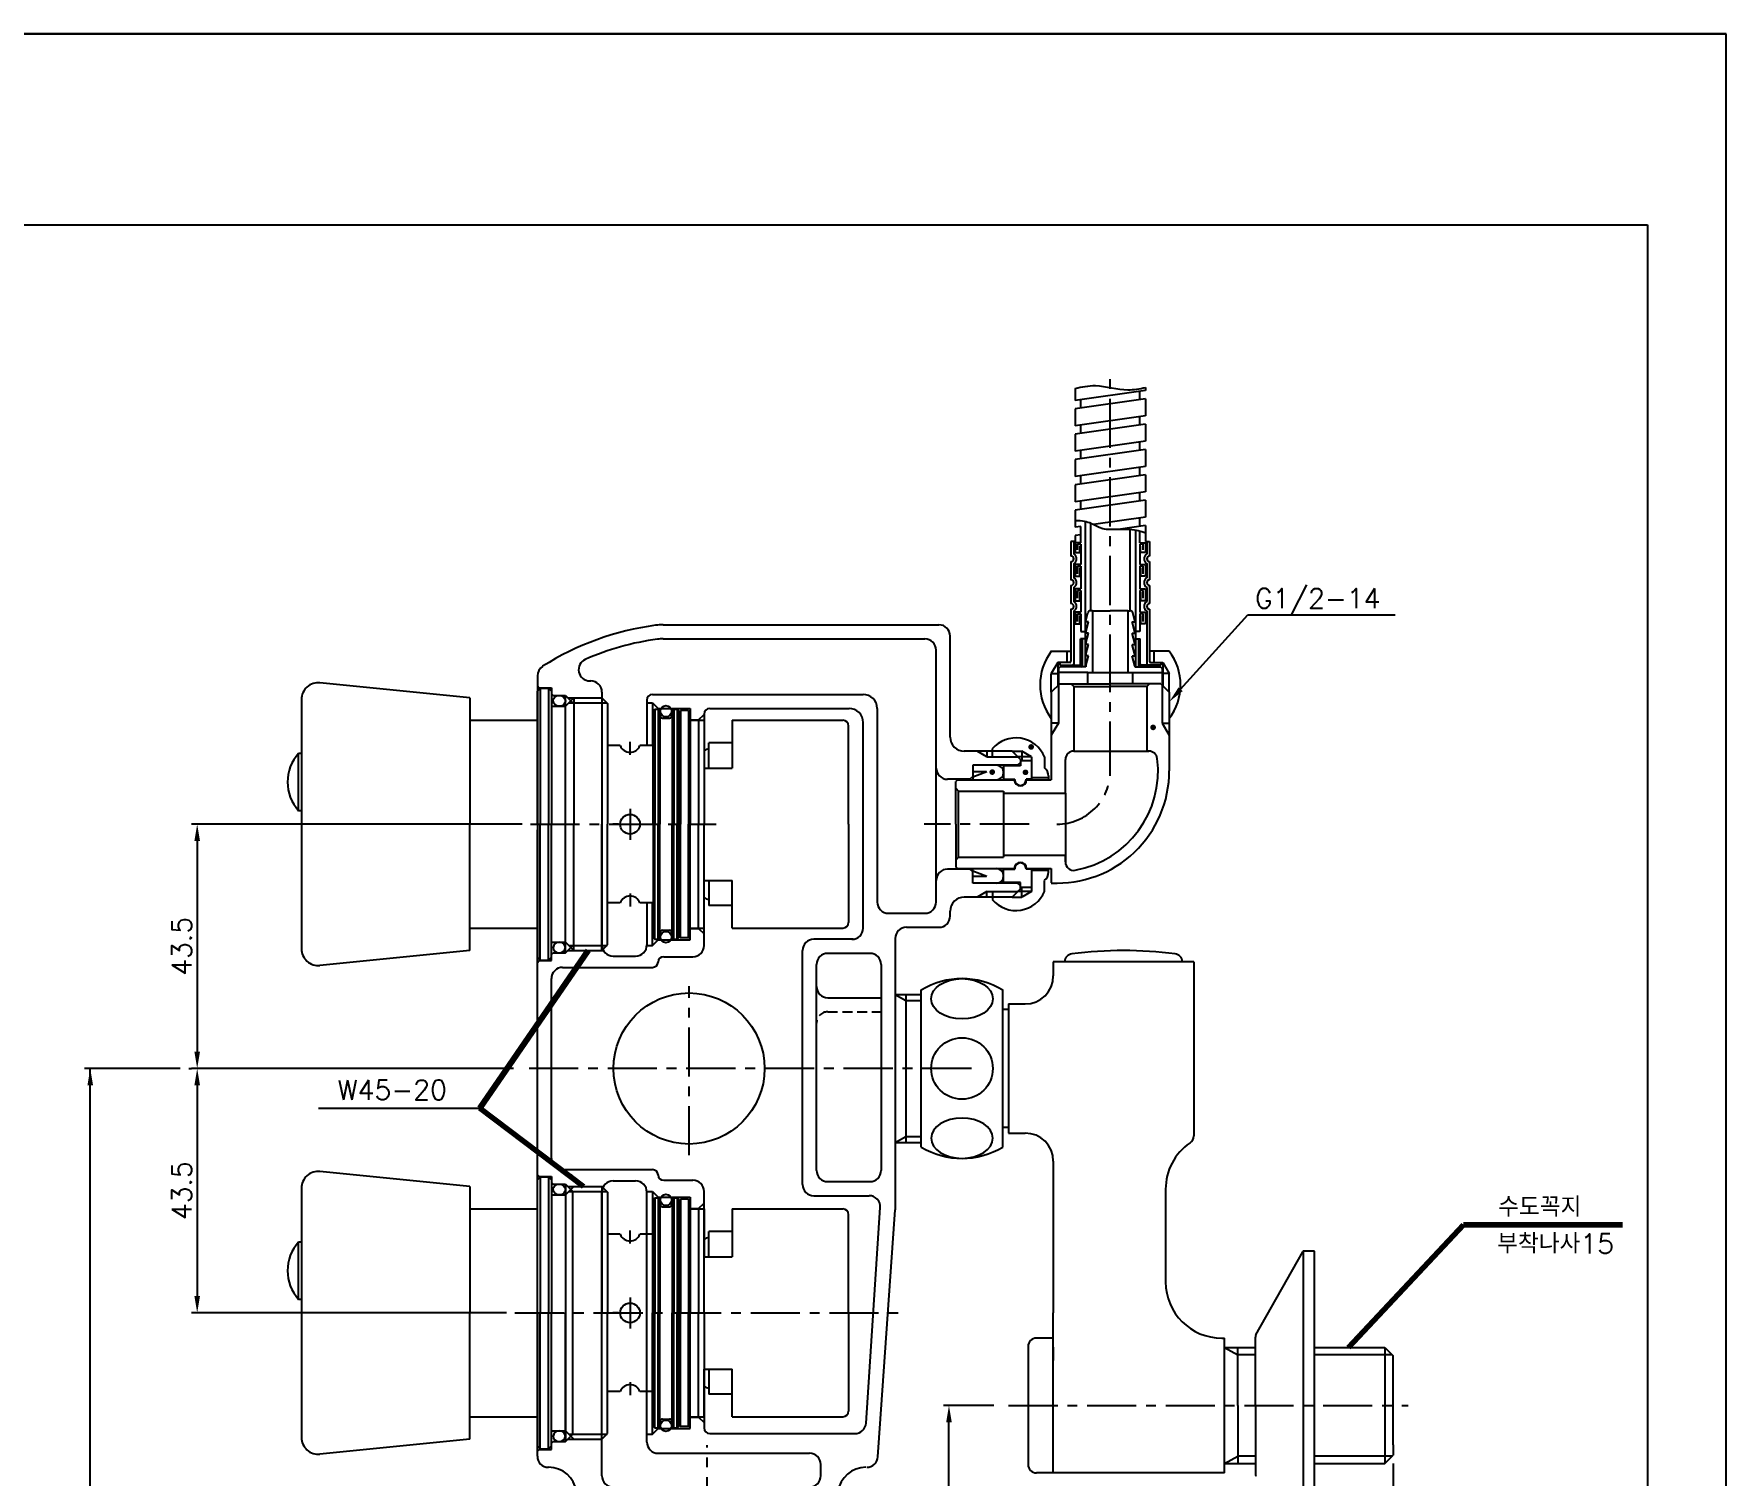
# Model space of a CAD drawing. Extents: x 7099 to 7693, y -10746 to -10326.
# Drawn here: x 7391.9 to 7693.2, y -10582.7 to -10325.9 of the extents above; entities that cross this region are included whole.
import ezdxf

# ---------------------------------------------------------------- set-up
doc = ezdxf.new("R2010")
doc.units = 0
doc.header["$LTSCALE"] = 7
doc.header["$MEASUREMENT"] = 0
doc.linetypes.add('CENTER', pattern=[2, 1.25, -0.25, 0.25, -0.25])
doc.linetypes.add('HIDDEN', pattern=[0.375, 0.25, -0.125])
doc.layers.get('0').update_dxf_attribs({"color": 2, "linetype": 'CONTINUOUS'})
doc.layers.get('Defpoints').update_dxf_attribs({"linetype": 'CONTINUOUS'})
for name, color, linetype in [('CL', 2, 'CENTER'), ('D', 2, 'CONTINUOUS'), ('DWG', 7, 'CONTINUOUS'), ('HIDDEN', 3, 'HIDDEN')]:
    doc.layers.add(name, color=color, linetype=linetype)
doc.styles.add('GHS', font='romans', dxfattribs={"bigfont": 'ghs'})
doc.dimstyles.new('STANDARD$7', dxfattribs={"dimtxt": 3.5, "dimasz": 3, "dimexe": 1, "dimexo": 0.0625, "dimgap": 1, "dimtad": 1, "dimdec": 4, "dimzin": 0, "dimdsep": 46, "dimtxsty": 'GHS', "dimcen": 1, "dimclrt": 2, "dimadec": 0, "dimazin": 0, "dimtfac": 1, "dimtdec": 4, "dimtofl": 0, "dimtmove": 0, "dimatfit": 3, "dimfxl": 0, "dimtolj": 1, "dimtzin": 0, "dimarcsym": 0})

# ---------------------------------------------------------------- blocks, each defined once
blk = doc.blocks.new('*X1')
at = {"color": 0}
for p, q in [((121.42, 163.85), (122.53, 164.96)), ((124.05, 164.36), (124.65, 164.96)), ((126.17, 164.36), (126.77, 164.96)), ((128.29, 164.36), (128.42, 164.49)), ((121.42, 161.73), (122.02, 162.33)), ((121.42, 159.61), (122.02, 160.21)), ((121.42, 157.49), (122.02, 158.09)), ((121.42, 155.37), (122.02, 155.97))]:
    blk.add_line(p, q, dxfattribs=at)
blk = doc.blocks.new('*X0')
at = {"color": 0}
for p, q in [((94.42, 164.43), (94.95, 164.96)), ((96.47, 164.36), (97.07, 164.96)), ((98.59, 164.36), (99.19, 164.96)), ((100.65, 164.29), (101.25, 164.89)), ((100.82, 162.34), (101.42, 162.94)), ((100.82, 160.22), (101.42, 160.82)), ((100.82, 158.1), (101.42, 158.7)), ((100.82, 155.98), (101.42, 156.58))]:
    blk.add_line(p, q, dxfattribs=at)

msp = doc.modelspace()

# ---------------------------------------------------------------- linework, layer by layer
for p, q in [((7693.17, -10325.93), (7099.17, -10325.93)), ((7099.17, -10325.93), (7693.17, -10325.93)), ((7693.17, -10745.93), (7693.17, -10325.93))]:
    msp.add_line(p, q)
at = {"color": 4}
for p, q in [((7130.17, -10359.93), (7679.17, -10359.93)), ((7679.17, -10359.93), (7679.17, -10734.93))]:
    msp.add_line(p, q, dxfattribs=at)
for centre, start, end in [((7576.83, -10438.14), 270, 0), ((7590.23, -10438.14), 180, 270)]:
    msp.add_arc(centre, 0.2, start, end)
msp.add_open_spline([(7577.28, -10389.08), (7578.47, -10388.76), (7581.57, -10388.19), (7585.8, -10389.65), (7588.74, -10389.14), (7589.78, -10388.87)], degree=3, knots=[2.175877, 2.175877, 2.175877, 2.175877, 5.836212, 11.657708, 14.852483, 14.852483, 14.852483, 14.852483])
at = {"layer": 'CL'}
for p, q in [((7583.53, -10441.64), (7583.53, -10385.85)), ((7583.53, -10457.14), (7583.53, -10441.64)), ((7498.03, -10454.27), (7498.03, -10452)), ((7561.53, -10454.64), (7567.03, -10454.64)), ((7480.31, -10466.64), (7513.38, -10466.64)), ((7569.08, -10466.64), (7550.39, -10466.64)), ((7498.03, -10479.01), (7498.03, -10481.28)), ((7561.53, -10478.64), (7567.03, -10478.64)), ((7508.53, -10525.58), (7508.53, -10495.47)), ((7558.8, -10510.14), (7478.8, -10510.14)), ((7498.03, -10541.27), (7498.03, -10539)), ((7477.53, -10553.64), (7546.63, -10553.64)), ((7498.03, -10566.01), (7498.03, -10568.28)), ((7565.41, -10570.14), (7636.58, -10570.14)), ((7511.78, -10619.64), (7511.78, -10577.17))]:
    msp.add_line(p, q, dxfattribs=at)
msp.add_arc((7574.03, -10457.14), 9.5, 270, 0, dxfattribs=at)
at = {"layer": 'D'}
for p, q in [((7578.28, -10416.58), (7578.28, -10415.11)), ((7588.78, -10416.58), (7588.78, -10414.51)), ((7589.78, -10413.49), (7589.78, -10416.34)), ((7576.53, -10416.34), (7576.53, -10418.9)), ((7577.28, -10416.34), (7576.53, -10416.34)), ((7577.03, -10416.34), (7577.03, -10418.53)), ((7577.27, -10416.58), (7577.27, -10418.27)), ((7578.28, -10416.58), (7577.27, -10416.58)), ((7577.28, -10415.25), (7577.28, -10416.34)), ((7577.7, -10416.79), (7578.28, -10416.79)), ((7577.7, -10417.79), (7577.7, -10416.79)), ((7578.13, -10418.27), (7578.13, -10417.13)), ((7578.28, -10416.79), (7578.28, -10420.41)), ((7588.78, -10416.58), (7589.79, -10416.58)), ((7588.78, -10416.79), (7588.78, -10420.41)), ((7589.36, -10416.79), (7588.78, -10416.79)), ((7588.93, -10418.27), (7588.93, -10417.13)), ((7589.36, -10417.79), (7589.36, -10416.79)), ((7589.78, -10416.34), (7590.53, -10416.34)), ((7589.79, -10416.58), (7589.79, -10418.27)), ((7590.03, -10416.34), (7590.03, -10418.53)), ((7590.53, -10416.34), (7590.53, -10418.9)), ((7576.53, -10419.9), (7576.53, -10423.13)), ((7577.03, -10420.26), (7577.03, -10422.76)), ((7577.27, -10418.27), (7578.13, -10418.27)), ((7577.27, -10420.41), (7577.27, -10422.5)), ((7578.28, -10420.41), (7577.27, -10420.41)), ((7577.67, -10422.07), (7577.67, -10420.69)), ((7577.67, -10420.69), (7578.28, -10420.69)), ((7578.08, -10422.5), (7578.08, -10421)), ((7578.28, -10420.69), (7578.28, -10424.76)), ((7588.78, -10420.41), (7589.79, -10420.41)), ((7589.38, -10420.69), (7588.78, -10420.69)), ((7588.78, -10420.69), (7588.78, -10424.76)), ((7589.79, -10418.27), (7588.93, -10418.27)), ((7588.98, -10422.5), (7588.98, -10421)), ((7589.38, -10422.07), (7589.38, -10420.69)), ((7589.79, -10420.41), (7589.79, -10422.5)), ((7590.03, -10420.26), (7590.03, -10422.76)), ((7590.53, -10419.9), (7590.53, -10423.13)), ((7576.53, -10424.13), (7576.53, -10427.36)), ((7577.27, -10422.5), (7578.08, -10422.5)), ((7589.79, -10422.5), (7588.98, -10422.5)), ((7590.53, -10424.13), (7590.53, -10427.36)), ((7577.03, -10424.49), (7577.03, -10427)), ((7578.28, -10424.76), (7577.27, -10424.76)), ((7577.27, -10424.76), (7577.27, -10426.85)), ((7577.27, -10426.85), (7578.08, -10426.85)), ((7577.67, -10426.43), (7577.67, -10425.05)), ((7577.67, -10425.05), (7578.28, -10425.05)), ((7578.08, -10426.85), (7578.08, -10425.36)), ((7578.28, -10425.05), (7578.28, -10428.89)), ((7588.78, -10424.76), (7589.79, -10424.76)), ((7589.38, -10425.05), (7588.78, -10425.05)), ((7588.78, -10425.05), (7588.78, -10428.89)), ((7588.98, -10426.85), (7588.98, -10425.36)), ((7589.79, -10426.85), (7588.98, -10426.85)), ((7589.38, -10426.43), (7589.38, -10425.05)), ((7589.79, -10424.76), (7589.79, -10426.85)), ((7590.03, -10424.49), (7590.03, -10427)), ((7576.53, -10428.36), (7576.53, -10437.64)), ((7577.03, -10428.73), (7577.03, -10438.14)), ((7577.27, -10428.89), (7577.27, -10430.98)), ((7578.28, -10428.89), (7577.27, -10428.89)), ((7577.67, -10429.18), (7578.28, -10429.18)), ((7577.67, -10430.56), (7577.67, -10429.18)), ((7578.08, -10430.98), (7578.08, -10429.49)), ((7578.28, -10429.18), (7578.28, -10432.34)), ((7588.78, -10428.89), (7589.79, -10428.89)), ((7589.38, -10429.18), (7588.78, -10429.18)), ((7588.78, -10429.18), (7588.78, -10432.34)), ((7588.98, -10430.98), (7588.98, -10429.49)), ((7589.38, -10430.56), (7589.38, -10429.18)), ((7589.79, -10428.89), (7589.79, -10430.98)), ((7590.03, -10428.73), (7590.03, -10438.14)), ((7590.53, -10428.36), (7590.53, -10437.64)), ((7596.04, -10442.62), (7607.99, -10429.37)), ((7607.99, -10429.37), (7634.24, -10429.37)), ((7577.27, -10430.98), (7578.08, -10430.98)), ((7574.18, -10437.84), (7573.03, -10439.83)), ((7592.88, -10437.84), (7594.03, -10439.83)), ((7573.03, -10443.14), (7573.03, -10439.83)), ((7574.28, -10441.89), (7574.28, -10448.64)), ((7592.78, -10441.89), (7592.78, -10448.64)), ((7594.03, -10443.14), (7594.03, -10439.83)), ((7486.93, -10444.14), (7493.03, -10444.14)), ((7487.13, -10445.04), (7493.93, -10445.04)), ((7574.28, -10448.64), (7573.03, -10450.8)), ((7592.78, -10448.64), (7594.03, -10450.8)), ((7561.53, -10454.64), (7559.8, -10453.64)), ((7566.03, -10453.64), (7567.8, -10453.64)), ((7569.53, -10454.64), (7567.8, -10453.64)), ((7498.03, -10463.89), (7498.03, -10469.45)), ((7478.81, -10466.64), (7419.97, -10466.64)), ((7495.98, -10466.64), (7494.98, -10466.64)), ((7420.97, -10469.64), (7420.97, -10507.14)), ((7561.53, -10478.64), (7559.8, -10479.64)), ((7566.03, -10479.64), (7567.8, -10479.64)), ((7569.53, -10478.64), (7567.8, -10479.64)), ((7486.93, -10489.14), (7493.3, -10489.14)), ((7487.13, -10488.24), (7493.93, -10488.24)), ((7545.23, -10496.94), (7547.13, -10498.04)), ((7547.13, -10498.04), (7549.88, -10498.04)), ((7417.97, -10510.14), (7400.93, -10510.14)), ((7401.93, -10652.64), (7401.93, -10510.14)), ((7419.47, -10510.14), (7419.97, -10510.14)), ((7477.3, -10510.14), (7419.97, -10510.14)), ((7420.97, -10513.14), (7420.97, -10550.64)), ((7442.55, -10517.18), (7471.27, -10517.18)), ((7545.23, -10523.34), (7547.13, -10522.24)), ((7547.13, -10522.24), (7549.88, -10522.24)), ((7486.93, -10531.14), (7493.3, -10531.14)), ((7487.13, -10532.04), (7493.93, -10532.04)), ((7476.03, -10553.64), (7419.97, -10553.64)), ((7495.98, -10553.64), (7494.98, -10553.64)), ((7498.03, -10550.89), (7498.03, -10556.45)), ((7603.88, -10559.79), (7606.22, -10561.14)), ((7609.38, -10561.14), (7606.22, -10561.14)), ((7633.73, -10561.14), (7619.88, -10561.14)), ((7486.93, -10576.14), (7493.03, -10576.14)), ((7487.13, -10575.24), (7493.93, -10575.24)), ((7603.88, -10580.49), (7606.22, -10579.14)), ((7609.38, -10579.14), (7606.22, -10579.14)), ((7633.73, -10579.14), (7619.88, -10579.14)), ((7633.88, -10580.49), (7633.88, -10664.87))]:
    msp.add_line(p, q, dxfattribs=at)
at = {"layer": 'D', "color": 7}
for p, q in [((7510.23, -10448.09), (7510.23, -10466.64)), ((7510.23, -10485.19), (7510.23, -10466.64)), ((7510.23, -10535.09), (7510.23, -10553.64)), ((7510.23, -10572.19), (7510.23, -10553.64))]:
    msp.add_line(p, q, dxfattribs=at)
at = {"layer": 'D', "color": 0}
msp.add_line((7564.38, -10524.12), (7564.38, -10496.16), dxfattribs=at)
at = {"layer": 'D', "ltscale": 12}
for p, q in [((7562.82, -10570.14), (7553.81, -10570.14)), ((7554.81, -10585.41), (7554.81, -10573.14))]:
    msp.add_line(p, q, dxfattribs=at)
at = {"layer": 'D'}
msp.add_lwpolyline([(7589.78, -10414.81), (7589.78, -10414.81), (7589.48, -10414.73), (7589.15, -10414.61), (7588.83, -10414.52), (7588.51, -10414.43), (7588.18, -10414.34), (7587.83, -10414.28), (7587.44, -10414.25), (7587.09, -10414.2), (7586.73, -10414.17), (7584.34, -10414.17), (7584.02, -10414.2), (7583.25, -10414.2), (7582.86, -10414.17), (7582.51, -10414.11), (7582.18, -10414.05), (7581.53, -10413.81), (7581.21, -10413.64), (7580.85, -10413.48), (7580.5, -10413.31), (7580.2, -10413.16), (7579.88, -10413.01), (7579.55, -10412.92), (7579.23, -10412.84), (7578.93, -10412.75), (7578.58, -10412.69), (7578.19, -10412.66), (7577.34, -10412.66), (7577.28, -10412.65)], dxfattribs=at)
at = {"layer": 'D', "const_width": 0.5}
for points in [[(7590.9, -10449.41, 1), (7591.4, -10449.41, 1)], [(7569.19, -10452.89, 1), (7569.69, -10452.89, 1)], [(7562.26, -10457.37, 1), (7562.76, -10457.37, 1)], [(7568.18, -10457.41, 1), (7568.68, -10457.41, 1)]]:
    msp.add_lwpolyline(points, format="xyb", close=True, dxfattribs=at)
at = {"layer": 'D'}
for centre, radius, start, end in [((7576.53, -10419.4), 0.5, 270, 90), ((7576.53, -10419.4), 1, 300, 60), ((7590.53, -10419.4), 1, 120, 240), ((7590.53, -10419.4), 0.5, 90, 270), ((7576.53, -10423.63), 0.5, 270, 90), ((7576.53, -10423.63), 1, 300, 60), ((7590.53, -10423.63), 1, 120, 240), ((7590.53, -10423.63), 0.5, 90, 270), ((7576.53, -10427.86), 1, 300, 60), ((7590.53, -10427.86), 1, 120, 240), ((7576.53, -10427.86), 0.5, 270, 90), ((7590.53, -10427.86), 0.5, 90, 270), ((7483.53, -10579.14), 2, 180, 270)]:
    msp.add_arc(centre, radius, start, end, dxfattribs=at)
for points in [[(7596.41, -10442.96), (7594.03, -10444.85), (7595.67, -10442.29)], [(7420.47, -10469.64), (7421.47, -10469.64), (7420.97, -10466.64)], [(7420.47, -10507.14), (7421.47, -10507.14), (7420.97, -10510.14)], [(7401.43, -10513.14), (7402.43, -10513.14), (7401.93, -10510.14)], [(7420.47, -10513.14), (7421.47, -10513.14), (7420.97, -10510.14)], [(7420.47, -10550.64), (7421.47, -10550.64), (7420.97, -10553.64)]]:
    msp.add_solid(points, dxfattribs=at)
at = {"layer": 'D', "ltscale": 12}
msp.add_solid([(7554.31, -10573.14), (7555.31, -10573.14), (7554.81, -10570.14)], dxfattribs=at)
at = {"layer": 'Defpoints', "color": 0, "linetype": 'ByBlock'}
for p in [(7619.88, -10542.64), (7619.88, -10542.64), (7619.88, -10542.64), (7619.88, -10542.64), (7633.88, -10561.29), (7633.88, -10561.29)]:
    msp.add_point(p, dxfattribs=at)
at = {"layer": 'DWG'}
for p, q in [((7577.28, -10389.08), (7577.28, -10391.22)), ((7589.78, -10389.46), (7577.28, -10391.22)), ((7589.78, -10390.94), (7577.28, -10392.7)), ((7588.78, -10391.08), (7588.78, -10389.6)), ((7589.78, -10388.87), (7589.78, -10389.46)), ((7589.78, -10390.94), (7589.78, -10393.97)), ((7577.28, -10392.7), (7577.28, -10395.73)), ((7589.78, -10393.97), (7577.28, -10395.73)), ((7578.28, -10392.56), (7578.28, -10391.08)), ((7589.78, -10395.45), (7577.28, -10397.21)), ((7578.28, -10397.07), (7578.28, -10395.59)), ((7588.78, -10395.59), (7588.78, -10394.11)), ((7589.78, -10395.45), (7589.78, -10398.48)), ((7577.28, -10397.21), (7577.28, -10400.24)), ((7589.78, -10398.48), (7577.28, -10400.24)), ((7589.78, -10399.96), (7577.28, -10401.72)), ((7588.78, -10400.1), (7588.78, -10398.62)), ((7589.78, -10399.96), (7589.78, -10402.99)), ((7577.28, -10401.72), (7577.28, -10404.75)), ((7589.78, -10402.99), (7577.28, -10404.75)), ((7578.28, -10401.58), (7578.28, -10400.1)), ((7589.78, -10404.47), (7577.28, -10406.23)), ((7578.28, -10406.09), (7578.28, -10404.61)), ((7588.78, -10404.61), (7588.78, -10403.13)), ((7589.78, -10404.47), (7589.78, -10407.5)), ((7577.28, -10406.23), (7577.28, -10409.26)), ((7589.78, -10407.5), (7577.28, -10409.26)), ((7589.78, -10408.98), (7577.28, -10410.74)), ((7588.78, -10409.12), (7588.78, -10407.64)), ((7589.78, -10408.98), (7589.78, -10412.01)), ((7577.28, -10410.74), (7577.28, -10413.77)), ((7578.28, -10410.6), (7578.28, -10409.12)), ((7589.78, -10412.01), (7580.51, -10413.31)), ((7578.28, -10413.63), (7577.28, -10413.77)), ((7578.28, -10415.11), (7577.28, -10415.25)), ((7578.28, -10415.11), (7578.28, -10413.63)), ((7579.03, -10412.78), (7579.03, -10438.64)), ((7580.03, -10413.08), (7580.03, -10428.64)), ((7589.78, -10413.49), (7584.96, -10414.17)), ((7587.03, -10414.19), (7587.03, -10428.64)), ((7588.03, -10414.32), (7588.03, -10438.64)), ((7588.78, -10413.63), (7588.78, -10412.15)), ((7579.18, -10430.44), (7579.53, -10429.02)), ((7580.38, -10428.64), (7580.02, -10428.64)), ((7580.38, -10428.64), (7583.53, -10428.64)), ((7580.38, -10428.64), (7580.38, -10439.64)), ((7586.68, -10428.64), (7583.53, -10428.64)), ((7586.68, -10428.64), (7587.04, -10428.64)), ((7586.68, -10428.64), (7586.68, -10439.64)), ((7587.88, -10430.44), (7587.52, -10429.02)), ((7503.9, -10431.14), (7553.03, -10431.14)), ((7555.03, -10451.14), (7555.03, -10433.14)), ((7578.28, -10432.34), (7579.03, -10432.34)), ((7579.18, -10430.44), (7579.18, -10430.64)), ((7579.63, -10430.64), (7579.18, -10430.64)), ((7579.18, -10432.44), (7579.63, -10430.64)), ((7579.18, -10432.44), (7579.18, -10432.64)), ((7579.63, -10432.64), (7579.18, -10432.64)), ((7579.18, -10434.44), (7579.63, -10432.64)), ((7587.43, -10430.64), (7587.88, -10430.64)), ((7587.88, -10432.44), (7587.43, -10430.64)), ((7587.43, -10432.64), (7587.88, -10432.64)), ((7587.88, -10434.44), (7587.43, -10432.64)), ((7587.88, -10430.44), (7587.88, -10430.64)), ((7587.88, -10432.44), (7587.88, -10432.64)), ((7588.78, -10432.34), (7588.03, -10432.34)), ((7588.78, -10432.34), (7588.23, -10432.34)), ((7589.79, -10430.98), (7588.98, -10430.98)), ((7503.9, -10433.64), (7550.53, -10433.64)), ((7552.53, -10466.64), (7552.53, -10435.64)), ((7573.03, -10435.84), (7576.53, -10435.84)), ((7575.78, -10435.84), (7575.78, -10437.84)), ((7578.53, -10433.64), (7578.23, -10433.64)), ((7578.23, -10438.14), (7578.23, -10433.64)), ((7579.03, -10433.64), (7578.53, -10433.64)), ((7578.53, -10433.64), (7578.53, -10438.44)), ((7579.18, -10434.44), (7579.18, -10434.64)), ((7579.63, -10434.64), (7579.18, -10434.64)), ((7579.18, -10436.44), (7579.63, -10434.64)), ((7587.43, -10434.64), (7587.88, -10434.64)), ((7587.88, -10436.44), (7587.43, -10434.64)), ((7587.88, -10434.44), (7587.88, -10434.64)), ((7588.03, -10433.64), (7588.53, -10433.64)), ((7588.53, -10433.64), (7588.83, -10433.64)), ((7588.53, -10433.64), (7588.53, -10438.44)), ((7588.83, -10438.14), (7588.83, -10433.64)), ((7594.03, -10435.84), (7590.53, -10435.84)), ((7591.28, -10435.84), (7591.28, -10437.84)), ((7576.33, -10437.84), (7574.18, -10437.84)), ((7574.18, -10437.84), (7574.18, -10441.99)), ((7574.28, -10438.94), (7574.58, -10438.64)), ((7574.28, -10438.94), (7574.28, -10439.64)), ((7574.53, -10437.84), (7574.53, -10438.34)), ((7574.53, -10438.34), (7578.03, -10438.34)), ((7579.18, -10438.64), (7574.58, -10438.64)), ((7575.03, -10438.64), (7575.03, -10438.34)), ((7577.03, -10438.34), (7576.83, -10438.34)), ((7579.18, -10436.44), (7579.18, -10436.64)), ((7579.63, -10436.64), (7579.18, -10436.64)), ((7579.18, -10438.44), (7579.63, -10436.64)), ((7579.18, -10438.44), (7579.18, -10438.64)), ((7587.43, -10436.64), (7587.88, -10436.64)), ((7587.88, -10438.44), (7587.43, -10436.64)), ((7587.88, -10436.44), (7587.88, -10436.64)), ((7587.88, -10438.44), (7587.88, -10438.64)), ((7587.88, -10438.64), (7592.48, -10438.64)), ((7592.53, -10438.34), (7589.03, -10438.34)), ((7590.03, -10438.34), (7590.23, -10438.34)), ((7590.73, -10437.84), (7592.88, -10437.84)), ((7592.03, -10438.64), (7592.03, -10438.34)), ((7592.78, -10438.94), (7592.48, -10438.64)), ((7592.53, -10437.84), (7592.53, -10438.34)), ((7592.78, -10438.94), (7592.78, -10439.64)), ((7592.88, -10437.84), (7592.88, -10441.99)), ((7469.53, -10444.14), (7442.83, -10441.47)), ((7481.53, -10440.23), (7481.53, -10467.64)), ((7481.53, -10442.04), (7481.83, -10442.34)), ((7490.87, -10441.14), (7491.03, -10441.14)), ((7573.03, -10439.83), (7574.18, -10439.83)), ((7574.53, -10441.64), (7573.03, -10443.14)), ((7574.53, -10441.64), (7576.53, -10441.64)), ((7577.03, -10442.14), (7576.53, -10441.64)), ((7576.53, -10441.64), (7583.53, -10441.64)), ((7577.03, -10442.14), (7577.03, -10453.64)), ((7577.03, -10442.14), (7583.53, -10442.14)), ((7590.53, -10441.64), (7583.53, -10441.64)), ((7590.03, -10442.14), (7583.53, -10442.14)), ((7590.03, -10442.14), (7590.53, -10441.64)), ((7590.03, -10442.14), (7590.03, -10453.64)), ((7592.53, -10441.64), (7590.53, -10441.64)), ((7592.53, -10441.64), (7594.03, -10443.14)), ((7594.03, -10439.83), (7592.88, -10439.83)), ((7439.53, -10444.45), (7439.53, -10488.82)), ((7469.53, -10444.14), (7469.53, -10466.64)), ((7482.03, -10442.44), (7482.03, -10466.64)), ((7483.53, -10442.44), (7483.53, -10466.64)), ((7484.03, -10442.34), (7484.03, -10466.64)), ((7484.03, -10443.44), (7484.33, -10443.74)), ((7484.33, -10443.74), (7486.53, -10443.74)), ((7486.53, -10443.74), (7487.83, -10445.04)), ((7486.53, -10489.54), (7486.53, -10443.74)), ((7486.53, -10445.64), (7488.03, -10444.14)), ((7487.83, -10445.04), (7493.03, -10445.04)), ((7488.03, -10444.14), (7493.03, -10444.14)), ((7488.03, -10444.14), (7488.03, -10466.64)), ((7493.03, -10443.14), (7493.03, -10488.14)), ((7493.03, -10444.14), (7493.03, -10466.64)), ((7493.03, -10444.14), (7494.03, -10445.14)), ((7501.03, -10444.54), (7501.03, -10452.64)), ((7501.03, -10445.04), (7502.03, -10445.04)), ((7502.03, -10443.54), (7539.53, -10443.54)), ((7502.03, -10445.04), (7503.03, -10446.04)), ((7502.03, -10445.04), (7502.03, -10452.64)), ((7573.03, -10443.14), (7573.03, -10458.74)), ((7594.03, -10443.14), (7594.03, -10457.14)), ((7469.53, -10448.14), (7481.53, -10448.14)), ((7502.43, -10446.14), (7502.43, -10466.64)), ((7502.43, -10446.14), (7503.03, -10446.14)), ((7503.03, -10446.04), (7503.03, -10466.64)), ((7503.03, -10446.04), (7508.73, -10446.04)), ((7503.33, -10446.44), (7503.33, -10466.64)), ((7503.83, -10447.74), (7505.03, -10447.74)), ((7505.53, -10446.44), (7505.53, -10466.64)), ((7505.83, -10446.14), (7505.83, -10466.64)), ((7505.83, -10446.14), (7506.43, -10446.14)), ((7506.43, -10446.14), (7506.43, -10466.64)), ((7506.73, -10446.69), (7507.03, -10446.39)), ((7506.73, -10446.44), (7506.73, -10466.64)), ((7507.03, -10446.39), (7507.03, -10466.64)), ((7508.43, -10446.39), (7507.03, -10446.39)), ((7508.43, -10446.39), (7508.43, -10466.64)), ((7508.43, -10446.39), (7508.73, -10446.69)), ((7508.73, -10446.04), (7508.73, -10466.64)), ((7508.73, -10448.09), (7510.23, -10448.09)), ((7508.73, -10448.14), (7511.23, -10448.14)), ((7510.23, -10448.09), (7511.23, -10447.09)), ((7511.23, -10447.04), (7511.23, -10466.64)), ((7511.23, -10448.14), (7511.23, -10456.64)), ((7512.23, -10446.04), (7537.03, -10446.04)), ((7516.23, -10448.14), (7516.23, -10456.64)), ((7516.23, -10448.14), (7535.93, -10448.14)), ((7542.03, -10446.04), (7542.03, -10480.5)), ((7536.93, -10466.64), (7536.93, -10449.14)), ((7539.53, -10485.14), (7539.53, -10448.54)), ((7574.28, -10448.64), (7573.03, -10448.64)), ((7592.78, -10448.64), (7594.03, -10448.64)), ((7439.03, -10464.24), (7439.03, -10454.04)), ((7439.53, -10454.04), (7439.03, -10454.04)), ((7516.23, -10452.14), (7512.03, -10452.14)), ((7566.03, -10453.64), (7557.53, -10453.64)), ((7561.53, -10453.64), (7561.53, -10454.64)), ((7562.53, -10454.64), (7562.53, -10453.24)), ((7566.03, -10453.64), (7567.53, -10455.14)), ((7567.8, -10453.64), (7567.8, -10455.39)), ((7577.03, -10453.64), (7590.41, -10453.64)), ((7590.41, -10453.64), (7590.03, -10453.64)), ((7511.23, -10456.64), (7516.23, -10456.64)), ((7567.03, -10456.14), (7559.03, -10456.14)), ((7567.03, -10456.14), (7559.03, -10456.14)), ((7559.03, -10456.14), (7559.03, -10458.74)), ((7559.03, -10456.14), (7559.03, -10458.74)), ((7567.53, -10456.24), (7564.53, -10456.24)), ((7564.53, -10456.24), (7564.53, -10458.64)), ((7569.53, -10454.64), (7567.03, -10454.64)), ((7567.53, -10455.64), (7567.03, -10456.14)), ((7567.03, -10456.14), (7567.03, -10456.24)), ((7567.03, -10456.14), (7567.03, -10456.24)), ((7567.53, -10455.14), (7567.53, -10456.24)), ((7569.53, -10455.39), (7567.53, -10455.39)), ((7569.53, -10454.64), (7569.53, -10458.74)), ((7571.83, -10454.67), (7571.83, -10456.64)), ((7575.53, -10461.14), (7575.53, -10455.14)), ((7558.53, -10458.64), (7554.53, -10458.64)), ((7556.33, -10458.74), (7556.03, -10459.04)), ((7556.03, -10466.64), (7556.03, -10459.04)), ((7556.03, -10460.24), (7556.53, -10460.74)), ((7556.33, -10458.74), (7566.43, -10458.74)), ((7559.03, -10458.14), (7558.53, -10458.64)), ((7559.03, -10458.14), (7558.53, -10458.64)), ((7558.53, -10458.64), (7558.53, -10458.74)), ((7558.53, -10458.64), (7558.53, -10458.74)), ((7561.51, -10457.34), (7559.03, -10457.34)), ((7564.53, -10458.64), (7566.53, -10458.64)), ((7566.53, -10458.74), (7566.53, -10458.64)), ((7569.53, -10458.64), (7568.53, -10458.64)), ((7568.53, -10458.74), (7568.53, -10458.64)), ((7568.63, -10458.74), (7573.03, -10458.74)), ((7572.53, -10458.39), (7569.53, -10458.39)), ((7569.53, -10458.74), (7569.53, -10458.64)), ((7572.53, -10458.06), (7572.53, -10458.74)), ((7556.53, -10472.54), (7556.53, -10460.74)), ((7556.53, -10460.74), (7564.53, -10460.74)), ((7564.53, -10460.74), (7564.53, -10461.14)), ((7564.53, -10461.14), (7575.53, -10461.14)), ((7564.53, -10461.14), (7564.53, -10472.14)), ((7575.53, -10461.14), (7575.53, -10472.14)), ((7439.53, -10464.24), (7439.03, -10464.24)), ((7469.53, -10489.14), (7469.53, -10466.64)), ((7481.53, -10503.14), (7481.53, -10467.64)), ((7481.53, -10579.14), (7481.53, -10467.64)), ((7481.53, -10492.18), (7481.53, -10467.64)), ((7482.03, -10490.84), (7482.03, -10466.64)), ((7483.53, -10490.84), (7483.53, -10466.64)), ((7484.03, -10490.94), (7484.03, -10466.64)), ((7488.03, -10489.14), (7488.03, -10466.64)), ((7493.03, -10489.14), (7493.03, -10466.64)), ((7502.43, -10487.14), (7502.43, -10466.64)), ((7503.03, -10487.24), (7503.03, -10466.64)), ((7503.33, -10486.84), (7503.33, -10466.64)), ((7505.53, -10486.84), (7505.53, -10466.64)), ((7505.83, -10487.14), (7505.83, -10466.64)), ((7506.43, -10487.14), (7506.43, -10466.64)), ((7506.73, -10486.84), (7506.73, -10466.64)), ((7507.03, -10486.89), (7507.03, -10466.64)), ((7508.43, -10486.89), (7508.43, -10466.64)), ((7508.73, -10487.24), (7508.73, -10466.64)), ((7511.23, -10488.24), (7511.23, -10466.64)), ((7536.93, -10466.64), (7536.93, -10484.14)), ((7552.53, -10480.5), (7552.53, -10466.64)), ((7556.03, -10466.64), (7556.03, -10474.24)), ((7564.53, -10472.14), (7575.53, -10472.14)), ((7564.53, -10472.14), (7564.53, -10472.54)), ((7575.53, -10473.36), (7575.53, -10472.14)), ((7575.53, -10472.14), (7575.53, -10473.36)), ((7558.53, -10474.64), (7554.53, -10474.64)), ((7556.03, -10473.04), (7556.53, -10472.54)), ((7556.33, -10474.54), (7556.03, -10474.24)), ((7556.33, -10474.54), (7566.43, -10474.54)), ((7556.53, -10472.54), (7564.53, -10472.54)), ((7558.53, -10474.64), (7558.53, -10474.54)), ((7558.53, -10474.64), (7558.53, -10474.54)), ((7559.03, -10475.14), (7558.53, -10474.64)), ((7559.03, -10475.14), (7558.53, -10474.64)), ((7559.03, -10477.14), (7559.03, -10474.54)), ((7559.03, -10477.14), (7559.03, -10474.54)), ((7564.53, -10474.64), (7566.53, -10474.64)), ((7564.53, -10477.04), (7564.53, -10474.64)), ((7566.53, -10474.54), (7566.53, -10474.64)), ((7568.53, -10474.54), (7568.53, -10474.64)), ((7569.53, -10474.64), (7568.53, -10474.64)), ((7568.63, -10474.54), (7573.03, -10474.54)), ((7569.53, -10474.54), (7569.53, -10474.64)), ((7569.53, -10474.64), (7569.53, -10478.64)), ((7572.53, -10474.89), (7569.53, -10474.89)), ((7572.53, -10475.21), (7572.53, -10474.54)), ((7573.03, -10474.54), (7573.03, -10477.11)), ((7511.23, -10476.64), (7516.23, -10476.64)), ((7511.23, -10485.14), (7511.23, -10476.64)), ((7516.23, -10485.14), (7516.23, -10476.64)), ((7561.51, -10475.94), (7559.03, -10475.94)), ((7567.03, -10477.14), (7559.03, -10477.14)), ((7567.03, -10477.14), (7559.03, -10477.14)), ((7567.53, -10477.04), (7564.53, -10477.04)), ((7566.03, -10479.64), (7567.53, -10478.14)), ((7567.03, -10477.14), (7567.03, -10477.04)), ((7567.03, -10477.14), (7567.03, -10477.04)), ((7567.53, -10477.64), (7567.03, -10477.14)), ((7567.53, -10477.64), (7567.03, -10477.14)), ((7567.53, -10478.14), (7567.53, -10477.04)), ((7569.53, -10477.89), (7567.53, -10477.89)), ((7569.53, -10477.89), (7567.53, -10477.89)), ((7567.8, -10479.64), (7567.8, -10477.89)), ((7571.83, -10478.6), (7571.83, -10476.64)), ((7501.03, -10480.64), (7501.03, -10488.14)), ((7502.03, -10488.24), (7502.03, -10480.64)), ((7516.23, -10481.14), (7512.03, -10481.14)), ((7566.03, -10479.64), (7557.53, -10479.64)), ((7561.53, -10479.64), (7561.53, -10478.64)), ((7562.53, -10478.64), (7562.53, -10480.04)), ((7569.53, -10478.64), (7567.03, -10478.64)), ((7544.03, -10482.5), (7550.53, -10482.5)), ((7555.03, -10483), (7555.03, -10482.14)), ((7469.53, -10485.14), (7481.53, -10485.14)), ((7502.03, -10488.24), (7503.03, -10487.24)), ((7502.43, -10487.14), (7503.03, -10487.14)), ((7503.03, -10487.24), (7508.73, -10487.24)), ((7503.83, -10485.54), (7505.03, -10485.54)), ((7505.83, -10487.14), (7506.43, -10487.14)), ((7506.73, -10486.59), (7507.03, -10486.89)), ((7508.43, -10486.89), (7507.03, -10486.89)), ((7508.43, -10486.89), (7508.73, -10486.59)), ((7508.73, -10485.14), (7511.23, -10485.14)), ((7508.73, -10485.19), (7510.23, -10485.19)), ((7510.23, -10485.19), (7511.23, -10486.19)), ((7516.23, -10485.14), (7535.93, -10485.14)), ((7537.73, -10487.14), (7530.73, -10487.14)), ((7545.23, -10487), (7545.23, -10535.28)), ((7545.23, -10487), (7545.23, -10535.28)), ((7547.23, -10485), (7553.03, -10485)), ((7469.53, -10489.14), (7442.83, -10491.81)), ((7484.03, -10489.84), (7484.33, -10489.54)), ((7484.33, -10489.54), (7486.53, -10489.54)), ((7486.53, -10487.64), (7488.03, -10489.14)), ((7486.53, -10489.54), (7487.83, -10488.24)), ((7487.83, -10488.24), (7493.03, -10488.24)), ((7488.03, -10489.14), (7493.03, -10489.14)), ((7493.03, -10489.14), (7494.03, -10488.14)), ((7495.03, -10490.14), (7499.03, -10490.14)), ((7501.03, -10488.24), (7502.03, -10488.24)), ((7504.03, -10490.24), (7509.23, -10490.24)), ((7528.73, -10530.78), (7528.73, -10489.14)), ((7540.73, -10489.64), (7533.23, -10489.64)), ((7481.53, -10491.24), (7481.83, -10490.94)), ((7486.03, -10492.14), (7502.03, -10492.14)), ((7531.23, -10528.28), (7531.23, -10491.64)), ((7542.73, -10491.64), (7542.73, -10528.28)), ((7573.38, -10491.14), (7573.38, -10493.64)), ((7598.38, -10491.14), (7573.38, -10491.14)), ((7598.38, -10491.14), (7598.38, -10522.15)), ((7484.03, -10526.14), (7484.03, -10494.14)), ((7549.88, -10524.12), (7549.88, -10496.16)), ((7533.23, -10497.54), (7542.73, -10497.54)), ((7545.23, -10496.94), (7549.88, -10496.94)), ((7547.13, -10496.94), (7547.13, -10523.34)), ((7565.38, -10498.64), (7568.38, -10498.64)), ((7565.38, -10498.64), (7565.38, -10521.64)), ((7565.38, -10499.64), (7564.38, -10499.64)), ((7545.23, -10523.34), (7549.88, -10523.34)), ((7565.38, -10520.64), (7564.38, -10520.64)), ((7564.38, -10524.12), (7564.38, -10520.64)), ((7565.38, -10521.64), (7568.38, -10521.64)), ((7469.53, -10531.14), (7442.83, -10528.47)), ((7481.53, -10529.04), (7481.83, -10529.34)), ((7482.03, -10529.44), (7482.03, -10553.64)), ((7483.53, -10529.44), (7483.53, -10553.64)), ((7484.03, -10529.34), (7484.03, -10553.64)), ((7486.03, -10528.14), (7502.03, -10528.14)), ((7573.38, -10526.64), (7573.38, -10553.64)), ((7439.53, -10531.45), (7439.53, -10575.82)), ((7469.53, -10531.14), (7469.53, -10553.64)), ((7484.03, -10529.94), (7484.03, -10553.64)), ((7484.03, -10530.44), (7484.33, -10530.74)), ((7484.33, -10530.74), (7486.53, -10530.74)), ((7486.53, -10530.74), (7487.83, -10532.04)), ((7486.53, -10530.74), (7486.53, -10576.54)), ((7486.53, -10532.64), (7488.03, -10531.14)), ((7487.83, -10532.04), (7493.03, -10532.04)), ((7487.83, -10575.24), (7487.83, -10532.04)), ((7488.03, -10531.14), (7493.03, -10531.14)), ((7493.03, -10531.14), (7493.03, -10553.64)), ((7493.03, -10531.14), (7494.03, -10532.14)), ((7493.03, -10582.64), (7493.03, -10532.14)), ((7495.03, -10530.14), (7499.03, -10530.14)), ((7501.03, -10532.04), (7502.03, -10532.04)), ((7501.03, -10576.64), (7501.03, -10532.14)), ((7502.03, -10532.04), (7503.03, -10533.04)), ((7502.03, -10532.04), (7502.03, -10553.64)), ((7504.03, -10530.04), (7509.23, -10530.04)), ((7511.23, -10553.64), (7511.23, -10532.04)), ((7533.23, -10530.28), (7540.73, -10530.28)), ((7593.38, -10531.64), (7593.38, -10548.14)), ((7469.53, -10535.14), (7481.53, -10535.14)), ((7486.53, -10532.64), (7486.53, -10553.64)), ((7502.43, -10533.14), (7502.43, -10553.64)), ((7502.43, -10533.14), (7503.03, -10533.14)), ((7503.03, -10533.04), (7503.03, -10553.64)), ((7503.03, -10533.04), (7508.73, -10533.04)), ((7503.03, -10533.14), (7503.03, -10553.64)), ((7503.33, -10533.44), (7503.33, -10553.64)), ((7503.83, -10534.74), (7505.03, -10534.74)), ((7505.53, -10533.44), (7505.53, -10553.64)), ((7505.83, -10533.14), (7505.83, -10553.64)), ((7505.83, -10533.14), (7506.43, -10533.14)), ((7506.43, -10533.14), (7506.43, -10553.64)), ((7506.73, -10533.69), (7507.03, -10533.39)), ((7506.73, -10533.44), (7506.73, -10553.64)), ((7507.03, -10533.39), (7507.03, -10553.64)), ((7508.43, -10533.39), (7507.03, -10533.39)), ((7508.43, -10533.39), (7508.43, -10553.64)), ((7508.43, -10533.39), (7508.73, -10533.69)), ((7508.73, -10533.04), (7508.73, -10553.64)), ((7508.73, -10533.69), (7508.73, -10553.64)), ((7508.73, -10535.09), (7510.23, -10535.09)), ((7508.73, -10535.14), (7511.23, -10535.14)), ((7510.23, -10535.09), (7511.23, -10534.09)), ((7511.23, -10535.14), (7511.23, -10543.64)), ((7516.23, -10535.14), (7516.23, -10543.64)), ((7516.23, -10535.14), (7535.93, -10535.14)), ((7530.73, -10532.78), (7540.59, -10532.78)), ((7540.04, -10573.27), (7542.58, -10534.91)), ((7542.15, -10579.28), (7545.23, -10535.28)), ((7536.93, -10553.64), (7536.93, -10536.14)), ((7439.03, -10551.24), (7439.03, -10541.04)), ((7439.53, -10541.04), (7439.03, -10541.04)), ((7516.23, -10539.14), (7512.03, -10539.14)), ((7511.23, -10543.64), (7516.23, -10543.64)), ((7609.44, -10557.56), (7617.79, -10542.75)), ((7617.89, -10542.67), (7617.89, -10597.61)), ((7619.88, -10542.64), (7618.02, -10542.64)), ((7619.88, -10597.64), (7619.88, -10542.64)), ((7439.53, -10551.24), (7439.03, -10551.24)), ((7469.53, -10576.14), (7469.53, -10553.64)), ((7482.03, -10577.84), (7482.03, -10553.64)), ((7483.53, -10577.84), (7483.53, -10553.64)), ((7484.03, -10577.94), (7484.03, -10553.64)), ((7484.03, -10577.34), (7484.03, -10553.64)), ((7486.53, -10574.64), (7486.53, -10553.64)), ((7493.03, -10576.14), (7493.03, -10553.64)), ((7502.03, -10575.24), (7502.03, -10553.64)), ((7502.43, -10574.14), (7502.43, -10553.64)), ((7503.03, -10574.24), (7503.03, -10553.64)), ((7503.03, -10574.14), (7503.03, -10553.64)), ((7503.33, -10573.84), (7503.33, -10553.64)), ((7505.53, -10573.84), (7505.53, -10553.64)), ((7505.83, -10574.14), (7505.83, -10553.64)), ((7506.43, -10574.14), (7506.43, -10553.64)), ((7506.73, -10573.84), (7506.73, -10553.64)), ((7507.03, -10573.89), (7507.03, -10553.64)), ((7508.43, -10573.89), (7508.43, -10553.64)), ((7508.73, -10574.24), (7508.73, -10553.64)), ((7508.73, -10573.59), (7508.73, -10553.64)), ((7511.23, -10553.64), (7511.23, -10574.14)), ((7536.93, -10553.64), (7536.93, -10571.14)), ((7573.38, -10558.64), (7573.38, -10553.64)), ((7568.88, -10559.64), (7568.88, -10580.64)), ((7573.38, -10558.14), (7570.38, -10558.14)), ((7573.38, -10582.14), (7573.38, -10558.64)), ((7573.38, -10559.74), (7573.38, -10558.64)), ((7573.38, -10559.74), (7573.38, -10562.14)), ((7603.38, -10558.14), (7603.88, -10558.14)), ((7603.88, -10582.14), (7603.88, -10558.14)), ((7609.38, -10570.14), (7609.38, -10557.99)), ((7609.38, -10559.79), (7609.38, -10559.49)), ((7603.88, -10559.79), (7609.38, -10559.79)), ((7606.22, -10570.14), (7606.22, -10559.79)), ((7619.88, -10559.79), (7632.38, -10559.79)), ((7632.38, -10559.79), (7632.38, -10580.49)), ((7632.38, -10559.79), (7633.88, -10561.29)), ((7633.88, -10563.14), (7633.88, -10561.29)), ((7511.23, -10563.64), (7516.23, -10563.64)), ((7511.23, -10572.14), (7511.23, -10563.64)), ((7516.23, -10572.14), (7516.23, -10563.64)), ((7633.88, -10577.14), (7633.88, -10563.14)), ((7516.23, -10568.14), (7512.03, -10568.14)), ((7606.22, -10570.14), (7606.22, -10580.49)), ((7609.38, -10570.14), (7609.38, -10582.29)), ((7469.53, -10572.14), (7481.53, -10572.14)), ((7486.53, -10574.64), (7488.03, -10576.14)), ((7502.03, -10575.24), (7503.03, -10574.24)), ((7502.43, -10574.14), (7503.03, -10574.14)), ((7503.03, -10574.24), (7508.73, -10574.24)), ((7503.83, -10572.54), (7505.03, -10572.54)), ((7505.83, -10574.14), (7506.43, -10574.14)), ((7506.73, -10573.59), (7507.03, -10573.89)), ((7508.43, -10573.89), (7507.03, -10573.89)), ((7508.43, -10573.89), (7508.73, -10573.59)), ((7508.73, -10572.14), (7511.23, -10572.14)), ((7508.73, -10572.19), (7510.23, -10572.19)), ((7510.23, -10572.19), (7511.23, -10573.19)), ((7516.23, -10572.14), (7535.93, -10572.14)), ((7469.53, -10576.14), (7442.83, -10578.81)), ((7484.03, -10576.84), (7484.33, -10576.54)), ((7484.33, -10576.54), (7486.53, -10576.54)), ((7486.53, -10576.54), (7487.83, -10575.24)), ((7487.83, -10575.24), (7493.03, -10575.24)), ((7488.03, -10576.14), (7493.03, -10576.14)), ((7493.03, -10576.14), (7494.03, -10575.14)), ((7501.03, -10575.24), (7502.03, -10575.24)), ((7512.23, -10575.14), (7538.05, -10575.14)), ((7633.88, -10577.14), (7633.88, -10578.99)), ((7481.53, -10578.24), (7481.83, -10577.94)), ((7503.03, -10578.64), (7529.98, -10578.64)), ((7531.98, -10582.64), (7531.98, -10580.64)), ((7603.88, -10580.49), (7609.38, -10580.49)), ((7619.88, -10580.49), (7632.38, -10580.49)), ((7632.38, -10580.49), (7633.88, -10578.99)), ((7603.88, -10582.14), (7570.38, -10582.14))]:
    msp.add_line(p, q, dxfattribs=at)
at = {"layer": 'DWG', "linetype": 'Continuous'}
for p, q in [((7579.53, -10439.64), (7574.28, -10439.64)), ((7574.28, -10439.64), (7574.28, -10441.64)), ((7579.53, -10441.64), (7579.53, -10439.64)), ((7579.53, -10439.64), (7587.53, -10439.64)), ((7587.53, -10439.64), (7592.78, -10439.64)), ((7587.53, -10441.64), (7587.53, -10439.64)), ((7592.78, -10439.64), (7592.78, -10441.64)), ((7481.53, -10442.94), (7482.03, -10442.44)), ((7481.53, -10466.64), (7481.53, -10442.94)), ((7481.83, -10442.34), (7484.03, -10442.34)), ((7482.03, -10442.44), (7483.53, -10442.44)), ((7483.53, -10442.44), (7484.03, -10442.94)), ((7494.03, -10445.14), (7494.03, -10466.64)), ((7484.03, -10445.64), (7486.53, -10445.64)), ((7502.13, -10446.44), (7502.43, -10446.14)), ((7502.13, -10466.64), (7502.13, -10446.44)), ((7503.33, -10446.44), (7503.03, -10446.14)), ((7505.53, -10446.44), (7505.83, -10446.14)), ((7506.73, -10446.44), (7506.43, -10446.14)), ((7496.28, -10452.64), (7494.03, -10452.64)), ((7502.13, -10452.64), (7499.78, -10452.64)), ((7512.03, -10456.64), (7512.03, -10452.14)), ((7481.53, -10466.64), (7481.53, -10490.34)), ((7494.03, -10488.14), (7494.03, -10466.64)), ((7502.13, -10466.64), (7502.13, -10486.84)), ((7512.03, -10476.64), (7512.03, -10481.14)), ((7496.28, -10480.64), (7494.03, -10480.64)), ((7502.13, -10480.64), (7499.78, -10480.64)), ((7502.13, -10486.84), (7502.43, -10487.14)), ((7503.33, -10486.84), (7503.03, -10487.14)), ((7505.53, -10486.84), (7505.83, -10487.14)), ((7506.73, -10486.84), (7506.43, -10487.14)), ((7481.53, -10490.34), (7482.03, -10490.84)), ((7483.53, -10490.84), (7484.03, -10490.34)), ((7484.03, -10487.64), (7486.53, -10487.64)), ((7481.83, -10490.94), (7484.03, -10490.94)), ((7482.03, -10490.84), (7483.53, -10490.84)), ((7481.53, -10529.94), (7482.03, -10529.44)), ((7481.83, -10529.34), (7484.03, -10529.34)), ((7482.03, -10529.44), (7483.53, -10529.44)), ((7483.53, -10529.44), (7484.03, -10529.94)), ((7481.53, -10553.64), (7481.53, -10529.94)), ((7494.03, -10532.14), (7494.03, -10553.64)), ((7484.03, -10532.64), (7486.53, -10532.64)), ((7502.13, -10533.44), (7502.43, -10533.14)), ((7502.13, -10553.64), (7502.13, -10533.44)), ((7503.33, -10533.44), (7503.03, -10533.14)), ((7505.53, -10533.44), (7505.83, -10533.14)), ((7506.73, -10533.44), (7506.43, -10533.14)), ((7496.28, -10539.64), (7494.03, -10539.64)), ((7502.13, -10539.64), (7499.78, -10539.64)), ((7512.03, -10543.64), (7512.03, -10539.14)), ((7481.53, -10553.64), (7481.53, -10577.34)), ((7494.03, -10575.14), (7494.03, -10553.64)), ((7502.13, -10553.64), (7502.13, -10573.84)), ((7512.03, -10563.64), (7512.03, -10568.14)), ((7496.28, -10567.64), (7494.03, -10567.64)), ((7502.13, -10567.64), (7499.78, -10567.64)), ((7484.03, -10574.64), (7486.53, -10574.64)), ((7502.13, -10573.84), (7502.43, -10574.14)), ((7503.33, -10573.84), (7503.03, -10574.14)), ((7505.53, -10573.84), (7505.83, -10574.14)), ((7506.73, -10573.84), (7506.43, -10574.14)), ((7481.53, -10577.34), (7482.03, -10577.84)), ((7483.53, -10577.84), (7484.03, -10577.34)), ((7481.83, -10577.94), (7484.03, -10577.94)), ((7482.03, -10577.84), (7483.53, -10577.84))]:
    msp.add_line(p, q, dxfattribs=at)
at = {"layer": 'DWG', "color": 7}
for p, q in [((7561.52, -10457.34), (7559.03, -10458.25)), ((7561.52, -10475.93), (7559.03, -10475.03))]:
    msp.add_line(p, q, dxfattribs=at)
at = {"layer": 'DWG'}
for centre, radius in [((7504.43, -10446.54), 1), ((7504.43, -10486.74), 1), ((7508.53, -10510.14), 13.45), ((7557.13, -10510.14), 5.48), ((7504.43, -10533.54), 1), ((7504.43, -10573.74), 1)]:
    msp.add_circle(centre, radius, dxfattribs=at)
at = {"layer": 'DWG', "linetype": 'Continuous'}
for centre in [(7498.03, -10466.64), (7498.03, -10553.64)]:
    msp.add_circle(centre, 1.75, dxfattribs=at)
at = {"layer": 'DWG'}
for centre, radius, start, end in [((7580.02, -10429.14), 0.5, 90, 165.9638), ((7587.04, -10429.14), 0.5, 14.0362, 90), ((7509.19, -10480.79), 50, 97.6033, 122.3244), ((7503.9, -10441.14), 10, 90, 97.6033), ((7503.9, -10441.14), 10, 90, 97.6033), ((7553.03, -10433.14), 2, 0, 90), ((7509.19, -10480.79), 47.5, 97.6033, 113.7449), ((7503.9, -10441.14), 7.5, 90, 97.6033), ((7550.53, -10435.64), 2, 0, 90), ((7581.03, -10441.84), 10, 143.1301, 216.8699), ((7586.03, -10441.84), 10, 323.1301, 36.8699), ((7483.53, -10440.23), 2, 122.3244, 180), ((7490.87, -10439.14), 2, 113.7449, 270), ((7576.33, -10437.64), 0.2, 270, 0), ((7578.03, -10438.14), 0.2, 270, 0), ((7578.33, -10438.44), 0.2, 270, 0), ((7588.73, -10438.44), 0.2, 180, 270), ((7589.03, -10438.14), 0.2, 180, 270), ((7590.73, -10437.64), 0.2, 180, 270), ((7442.53, -10444.45), 3, 84.2894, 180), ((7491.03, -10443.14), 2, 0, 90), ((7502.03, -10444.54), 1, 90, 180), ((7539.53, -10446.04), 2.5, 0, 90), ((7503.83, -10447.24), 0.5, 180, 270), ((7505.03, -10447.24), 0.5, 270, 0), ((7512.23, -10447.04), 1, 90, 180), ((7535.93, -10449.14), 1, 0, 90), ((7537.03, -10448.54), 2.5, 0, 90), ((7557.53, -10451.14), 2.5, 180, 270), ((7566.74, -10456.77), 5.5, 22.4101, 140.0344), ((7444.6, -10459.14), 7.55, 137.5078, 222.4922), ((7512.53, -10455.14), 2, 104.4778, 130.5425), ((7577.03, -10455.14), 1.5, 90, 180), ((7590.41, -10455.14), 1.5, 6.9621, 90), ((7554.53, -10456.64), 2, 180, 270), ((7570.73, -10458.06), 1.8, 0, 52.3301), ((7574.03, -10457.14), 20, 267.134, 0), ((7574.03, -10457.14), 18, 280.4757, 6.9621), ((7567.53, -10458.74), 1.1, 180, 0), ((7567.53, -10458.74), 1, 180, 0), ((7554.53, -10476.64), 2, 90, 180), ((7567.53, -10474.54), 1.1, 0, 180), ((7567.53, -10474.54), 1, 0, 180), ((7570.73, -10475.21), 1.8, 307.6699, 0), ((7577.03, -10473.36), 1.5, 180, 280.4757), ((7512.53, -10478.14), 2, 229.4575, 255.5222), ((7544.03, -10480.5), 2, 180, 270), ((7550.53, -10480.5), 2, 270, 0), ((7557.53, -10482.14), 2.5, 90, 180), ((7566.74, -10476.51), 5.5, 219.9656, 337.5899), ((7535.93, -10484.14), 1, 270, 0), ((7553.03, -10483), 2, 270, 0), ((7503.83, -10486.04), 0.5, 90, 180), ((7505.03, -10486.04), 0.5, 0, 90), ((7530.73, -10489.14), 2, 90, 180), ((7537.53, -10485.14), 2, 270, 0), ((7547.23, -10487), 2, 90, 180), ((7442.53, -10488.82), 3, 180, 275.7106), ((7495.03, -10488.14), 2, 180, 270), ((7499.03, -10488.14), 2, 270, 0), ((7504.03, -10491.24), 1, 90, 177.134), ((7509.23, -10488.24), 2, 270, 0), ((7533.23, -10491.64), 2, 90, 180), ((7540.73, -10491.64), 2, 0, 90), ((7576.88, -10491.23), 1.5, 97.5497, 176.4142), ((7585.88, -10559.14), 70, 90, 97.5497), ((7585.88, -10559.14), 70, 82.4503, 90), ((7594.88, -10491.23), 1.5, 3.5858, 82.4503), ((7486.03, -10494.14), 2, 90, 180), ((7502.03, -10491.14), 1, 270, 357.134), ((7533.23, -10495.54), 2, 180, 270), ((7557.13, -10508.14), 14, 58.8114, 121.1886), ((7557.13, -10508.14), 14, 58.8114, 121.1886), ((7568.38, -10493.64), 5, 270, 0), ((7568.38, -10526.64), 5, 0, 90), ((7603.38, -10531.64), 10, 124.4173, 180), ((7596.88, -10522.15), 1.5, 304.4173, 0), ((7486.03, -10526.14), 2, 180, 270), ((7557.13, -10512.14), 14, 238.8114, 301.1886), ((7557.13, -10512.14), 14, 238.8114, 301.1886), ((7442.53, -10531.45), 3, 84.2894, 180), ((7502.03, -10529.14), 1, 2.866, 90), ((7504.03, -10529.04), 1, 182.866, 270), ((7533.23, -10528.28), 2, 180, 270), ((7540.73, -10528.28), 2, 270, 0), ((7495.03, -10532.14), 2, 90, 180), ((7499.03, -10532.14), 2, 0, 90), ((7509.23, -10532.04), 2, 360, 90), ((7530.73, -10530.78), 2, 180, 270), ((7503.83, -10534.24), 0.5, 180, 270), ((7505.03, -10534.24), 0.5, 270, 0), ((7535.93, -10536.14), 1, 0, 90), ((7540.59, -10534.78), 2, 356.2141, 90), ((7444.6, -10546.14), 7.55, 137.5078, 222.4922), ((7512.53, -10542.14), 2, 104.4778, 130.5425), ((7618.02, -10542.94), 0.3, 90, 141.009), ((7603.38, -10548.14), 10, 180, 270), ((7570.38, -10559.64), 1.5, 90, 180), ((7610.88, -10557.99), 1.5, 163.4823, 180), ((7512.53, -10565.14), 2, 229.4575, 255.5222), ((7535.93, -10571.14), 1, 270, 0), ((7503.83, -10573.04), 0.5, 90, 180), ((7505.03, -10573.04), 0.5, 0, 90), ((7512.23, -10574.14), 1, 180, 270), ((7538.05, -10573.14), 2, 270, 356.2141), ((7442.53, -10575.82), 3, 180, 275.7106), ((7503.03, -10576.64), 2, 180, 270), ((7483.53, -10579.14), 2, 180, 270), ((7529.98, -10580.64), 2, 0, 90), ((7540.16, -10579.14), 2, 270, 355.9978), ((7570.38, -10580.64), 1.5, 180, 270), ((7483.53, -10586.14), 5, 8.0122, 90), ((7495.03, -10582.64), 2, 180, 270), ((7529.98, -10582.64), 2, 270, 0), ((7540.02, -10586.14), 5, 90, 171.9878), ((7610.88, -10582.29), 1.5, 180, 196.5177)]:
    msp.add_arc(centre, radius, start, end, dxfattribs=at)
at = {"layer": 'DWG', "linetype": 'Continuous'}
for centre, start, end in [((7498.03, -10452), 200.0427, 339.9573), ((7498.03, -10481.28), 20.0427, 159.9573), ((7498.03, -10539), 200.0427, 339.9573), ((7498.03, -10568.28), 20.0427, 159.9573)]:
    msp.add_arc(centre, 1.86, start, end, dxfattribs=at)
at = {"layer": 'DWG', "color": 7}
for centre in [(7563.23, -10457.44), (7563.23, -10475.84)]:
    msp.add_arc(centre, 1.3, 270, 90, dxfattribs=at)
at = {"layer": 'DWG'}
for centre, major_axis, ratio in [((7485.44, -10444.69), (-1.09, -0.01), 0.872554), ((7557.13, -10497.73), (-5.48, 0), 0.654551), ((7485.44, -10531.69), (-1.09, -0.01), 0.872554)]:
    msp.add_ellipse(centre, major_axis=major_axis, ratio=ratio, dxfattribs=at)
at = {"layer": 'DWG', "extrusion": (0, 0, -1)}
for centre, major_axis, ratio in [((7485.44, -10488.59), (-1.09, 0.01), 0.872554), ((7557.13, -10522.55), (-5.48, 0), 0.654551), ((7485.44, -10575.59), (-1.09, 0.01), 0.872554)]:
    msp.add_ellipse(centre, major_axis=major_axis, ratio=ratio, dxfattribs=at)
at = {"layer": 'HIDDEN'}
msp.add_line((7533.23, -10500.04), (7542.73, -10500.04), dxfattribs=at)
msp.add_arc((7533.23, -10502.04), 2, 90, 180, dxfattribs=at)

# ---------------------------------------------------------------- block references
at = {"layer": 'D', "xscale": 0.5, "yscale": 0.5, "zscale": 0.5, "rotation": 180}
for name in ['*X1', '*X0']:
    msp.add_blockref(name, (7639.24, -10356.16), dxfattribs=at)

# ---------------------------------------------------------------- texts
at = {"layer": 'D', "style": 'GHS'}
for s, p in [('G1/2-14', (7609.29, -10428.2)), ('W45-20', (7445.94, -10515.69))]:
    msp.add_text(s, height=3.5, dxfattribs=at).set_placement(p)
at = {"layer": 'D', "char_height": 3.5, "attachment_point": 5, "rotation": 90, "style": 'GHS'}
for insert in [(7418.22, -10488.39), (7418.22, -10531.89)]:
    msp.add_mtext('\\A1;43.5', dxfattribs=dict(at, insert=insert))
at = {"layer": 'D', "char_height": 3.5, "attachment_point": 6, "style": 'GHS'}
for s, insert in [('수도꼭지', (7667.4, -10534.78)), ('부착나사15', (7673.21, -10541.32))]:
    msp.add_mtext(s, dxfattribs=dict(at, insert=insert))

# ---------------------------------------------------------------- leaders
at = {"layer": 'D'}
for points in [[(7490.55, -10489.14), (7471.27, -10517.18)], [(7489.76, -10531.14), (7471.27, -10517.18)]]:
    msp.add_leader(points, dimstyle='STANDARD$7', override={"dimexo": 1.5, "dimgap": 1, "dimtad": 0, "dimcen": -1, "dimclrd": 256, "dimclre": 256, "dimclrt": 256, "dimtix": 1, "dimtofl": 1, "dimtmove": 1, "dimatfit": 2, "dimlwd": 65535, "dimlwe": 65535}, dxfattribs=at)
at = {"layer": 'D', "color": 0, "ltscale": 12}
msp.add_leader([(7625.93, -10559.79), (7646.4, -10537.97), (7674.71, -10537.97)], dimstyle='STANDARD$7', override={"dimexo": 0.5, "dimgap": 1, "dimtad": 0, "dimdec": 2, "dimcen": -1, "dimclrd": 256, "dimclre": 256, "dimclrt": 256, "dimtm": 1e-09, "dimtdec": 2, "dimtofl": 1, "dimtmove": 1, "dimatfit": 2, "dimlwd": 65535, "dimlwe": 65535}, dxfattribs=at)

doc.saveas('drawing.dxf')
